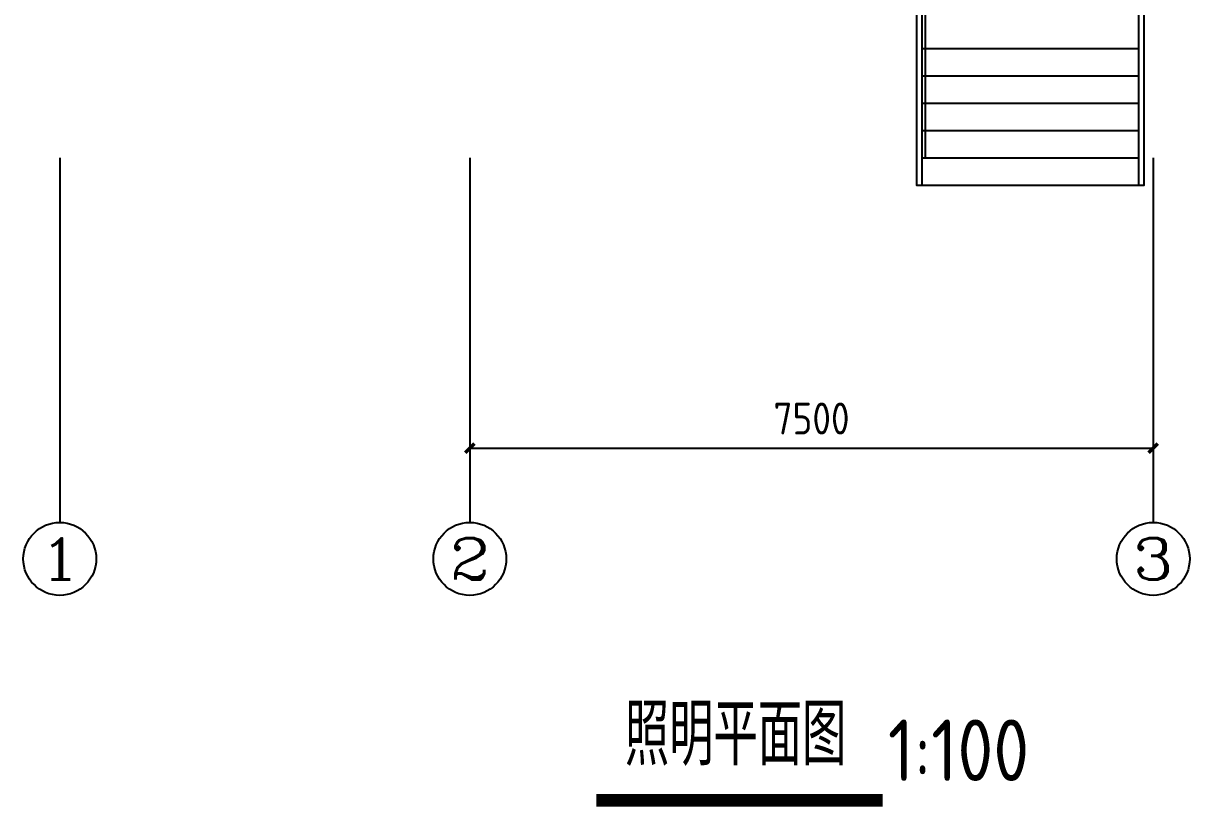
# Model space of a CAD drawing. Extents: x 5279878 to 5976284, y -275259 to -27697.
# Drawn here: x 5486901 to 5499701, y -227911 to -219316 of the extents above; entities that cross this region are included whole.
import ezdxf
from ezdxf.enums import TextEntityAlignment as Align

# ---------------------------------------------------------------- set-up
doc = ezdxf.new("R2010")
doc.units = 0
doc.header["$LTSCALE"] = 1000
doc.header["$MEASUREMENT"] = 0
doc.layers.get('0').update_dxf_attribs({"linetype": 'CONTINUOUS'})
doc.layers.get('Defpoints').update_dxf_attribs({"linetype": 'CONTINUOUS'})
for name, color, linetype in [('AXIS_TEXT', 7, 'CONTINUOUS'), ('DIM_SYMB', 3, 'CONTINUOUS'), ('PUB_TEXT', 7, 'CONTINUOUS'), ('SIG_TEXT', 7, 'CONTINUOUS'), ('建筑底图', 251, 'CONTINUOUS')]:
    doc.layers.add(name, color=color, linetype=linetype)
doc.styles.add('_TCH_AXIS', font='COMPLEX', dxfattribs={"bigfont": 'GBCBIG'})
doc.styles.add('COMPLEX', font='COMPLEX')
doc.styles.get("Standard").update_dxf_attribs({"font": 'GBENOR', "bigfont": 'GBCBIG'})
doc.dimstyles.get("Standard").update_dxf_attribs({"dimscale": 100, "dimtxt": 3.5, "dimasz": 1, "dimexe": 2.5, "dimexo": 3, "dimgap": 1.5, "dimtad": 1, "dimdec": 0, "dimzin": 0, "dimdsep": 46, "dimtxsty": 'Standard', "dimblk": 'ARCHTICK', "dimcen": 0.09, "dimadec": 0, "dimazin": 0, "dimtfac": 1, "dimtdec": 0, "dimtix": 1, "dimtmove": 2, "dimatfit": 3, "dimfxl": 0, "dimtolj": 1, "dimtzin": 0, "dimarcsym": 0})

# ---------------------------------------------------------------- blocks, each defined once
blk = doc.blocks.new('_AXISO')
blk.add_circle((0, 0), 0.5)
at = {"layer": 'AXIS_TEXT', "style": 'COMPLEX', "width": 1.041667}
blk.add_attdef('A', text='', height=0.56, dxfattribs=at).set_placement((-0.25, -0.28), (0.25, -0.28), align=Align.FIT)
blk = doc.blocks.new('_ArchTick')
at = {"color": 0, "linetype": 'ByBlock', "const_width": 0.4}
blk.add_lwpolyline([(-0.5, -0.5), (0.5, 0.5)], dxfattribs=at)
blk = doc.blocks.new('*D95')
at = {"layer": 'Defpoints', "color": 0, "transparency": 16777216}
for p in [(5491801, -222792), (5499301, -222792), (5499301, -223977)]:
    blk.add_point(p, dxfattribs=at)
at = {"layer": 'SIG_TEXT', "color": 0, "lineweight": -2, "transparency": 16777216}
for p, q in [((5491801, -223092), (5491801, -224227)), ((5499301, -223092), (5499301, -224227)), ((5491801, -223977), (5499301, -223977))]:
    blk.add_line(p, q, dxfattribs=at)
at = {"layer": 'SIG_TEXT', "color": 0, "lineweight": -2, "transparency": 16777216, "xscale": 100, "yscale": 100, "zscale": 100, "rotation": 180}
blk.add_blockref('_ArchTick', (5491801, -223977), dxfattribs=at)
at = {"layer": 'SIG_TEXT', "color": 0, "lineweight": -2, "transparency": 16777216, "xscale": 100, "yscale": 100, "zscale": 100}
blk.add_blockref('_ArchTick', (5499301, -223977), dxfattribs=at)
at = {"layer": 'SIG_TEXT', "color": 0, "transparency": 16777216, "insert": (5495551, -223652), "char_height": 350, "attachment_point": 5}
blk.add_mtext('\\A1;7500', dxfattribs=at)

msp = doc.modelspace()

# ---------------------------------------------------------------- linework, layer by layer
at = {"layer": 'DIM_SYMB', "const_width": 140}
msp.add_lwpolyline([(5493188.7, -227840.5), (5496332.4, -227840.5)], dxfattribs=at)
at = {"layer": '建筑底图'}
for p, q in [((5496801, -220791.9), (5496801, -214814.3)), ((5496800.7, -220791.9), (5496800.7, -215291.9)), ((5496761, -219591.9), (5499141, -219591.9)), ((5496761, -219891.9), (5499141, -219891.9)), ((5496761, -220191.9), (5499141, -220191.9)), ((5496761, -220491.9), (5499141, -220491.9)), ((5487300.7, -220791.9), (5487300.7, -224791.9)), ((5491800.7, -220791.9), (5491800.7, -224791.9)), ((5496761, -220791.9), (5499141, -220791.9)), ((5499300.7, -220791.9), (5499300.7, -224791.9))]:
    msp.add_line(p, q, dxfattribs=at)
for points in [[(5496701, -218091.9), (5496701, -221091.9), (5499201, -221091.9), (5499201, -218091.9)], [(5496761, -218091.9), (5496761, -221091.9)], [(5499141, -221091.9), (5499141, -218091.9)]]:
    msp.add_lwpolyline(points, dxfattribs=at)

# ---------------------------------------------------------------- block references
ref = msp.add_blockref('_AXISO', (5487300.7, -225191.9), dxfattribs=dict(at, xscale=800, yscale=800, zscale=800))
ref.add_attrib('A', '1', dxfattribs={"layer": 'AXIS_TEXT', "color": 0, "height": 452.5, "style": '_TCH_AXIS', "width": 2.333333}).set_placement((5487074.4, -225418.2), (5487527, -225418.2), align=Align.FIT)
ref = msp.add_blockref('_AXISO', (5491800.7, -225191.9), dxfattribs=dict(at, xscale=800, yscale=800, zscale=800))
ref.add_attrib('A', '2', dxfattribs={"layer": 'AXIS_TEXT', "color": 0, "height": 452.5, "style": '_TCH_AXIS', "width": 1.5}).set_placement((5491574.4, -225418.2), (5492027, -225418.2), align=Align.FIT)
ref = msp.add_blockref('_AXISO', (5499300.7, -225191.9), dxfattribs=dict(at, xscale=800, yscale=800, zscale=800))
ref.add_attrib('A', '3', dxfattribs={"layer": 'AXIS_TEXT', "color": 0, "height": 452.5, "style": '_TCH_AXIS', "width": 1.5}).set_placement((5499074.4, -225418.2), (5499527, -225418.2), align=Align.FIT)

# ---------------------------------------------------------------- texts
at = {"layer": 'PUB_TEXT'}
for s, p in [('照明平面图', (5493502.4, -227458)), ('1:100', (5496388.6, -227629.1))]:
    msp.add_text(s, height=675.18, dxfattribs=at).set_placement(p)

# ---------------------------------------------------------------- dimensions: what is measured, and where the dimension line sits
at = {"layer": 'SIG_TEXT', "color": 0}
dim = msp.add_linear_dim(base=(5499300.7, -223976.5), p1=(5491800.7, -222791.9), p2=(5499300.7, -222791.9), dimstyle='Standard', override={"dimfxl": 100}, dxfattribs=at)
dim.commit()
dim.dimension.update_dxf_attribs({"geometry": '*D95', "text_midpoint": (5495550.7, -223651.5)})

doc.saveas('drawing.dxf')
